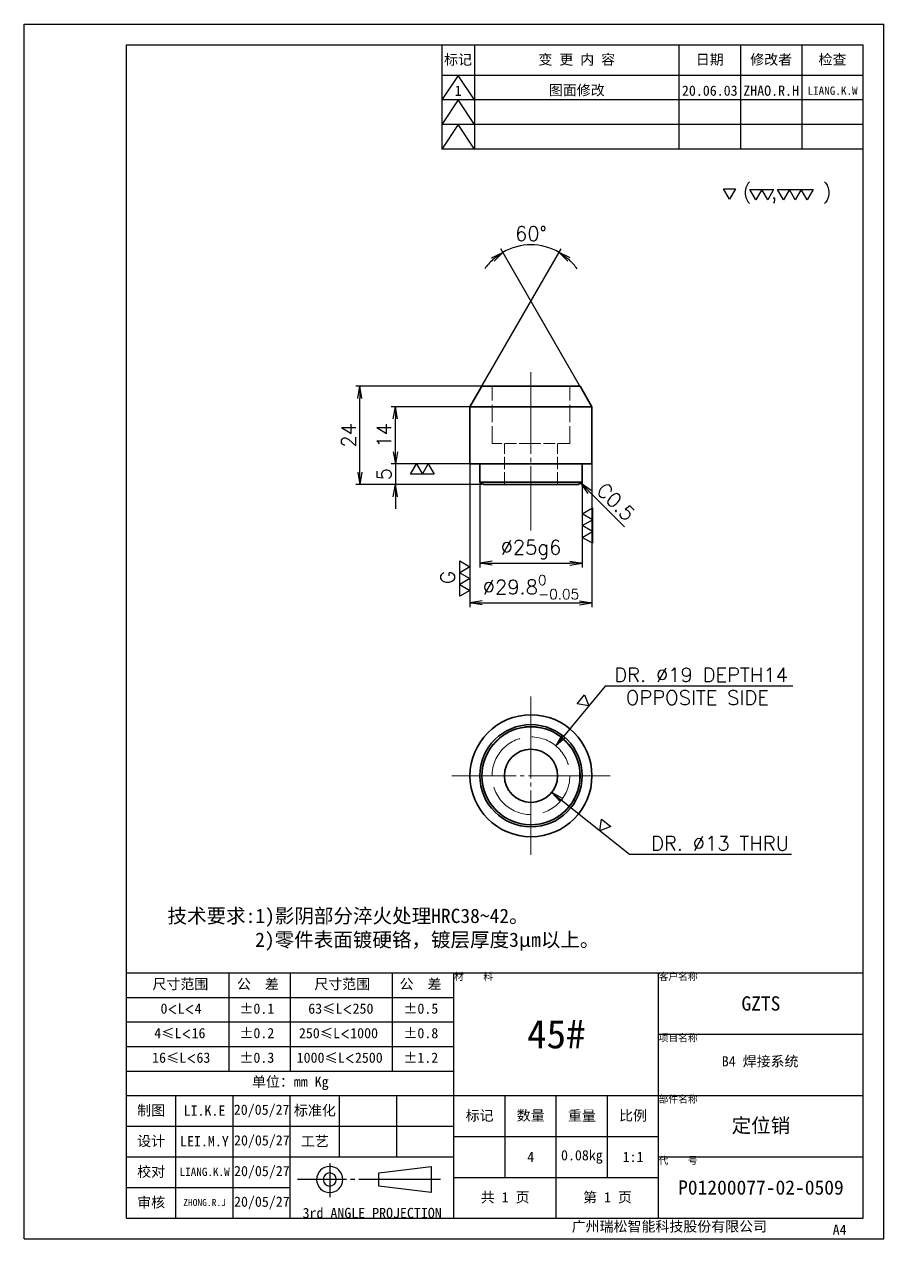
# Model space of a CAD drawing. Extents: x 0 to 18500, y -51 to 3802.
# Drawn here: x 13415.3 to 13625.3, y -5.1 to 291.9 of the extents above; entities that cross this region are included whole.
import ezdxf

# ---------------------------------------------------------------- set-up
doc = ezdxf.new("R2010")
doc.units = 0
doc.header["$MEASUREMENT"] = 0
for name, pattern in [('CENTER-HOKUTO', [23, 20, -1, 1, -1]), ('DASHED', [15, 12, -3]), ('HIDDEN-HOKUTO', [3.8, 2.5, -1.3])]:
    doc.linetypes.add(name, pattern=pattern)
doc.layers.get('0').update_dxf_attribs({"linetype": 'CONTINUOUS'})
doc.layers.get('DEFPOINTS').update_dxf_attribs({"linetype": 'CONTINUOUS'})
for name, color, linetype in [('AM_7', 2, 'CENTER-HOKUTO'), ('AM_HID', 1, 'HIDDEN-HOKUTO'), ('AM_VIS', 7, 'CONTINUOUS'), ('TITLE_FRAME', 7, 'CONTINUOUS'), ('WORD_DIM', 253, 'CONTINUOUS')]:
    doc.layers.add(name, color=color, linetype=linetype)
doc.layers.add('SOLID LINE', color=7, linetype='CONTINUOUS', lineweight=30)
doc.styles.get("Standard").update_dxf_attribs({"font": 'romans.shx', "bigfont": 'bigfont.shx'})
doc.dimstyles.new('RS-1-1', dxfattribs={"dimtxt": 3.5, "dimasz": 3, "dimexe": 1, "dimexo": 0, "dimgap": 1, "dimtad": 3, "dimdec": 4, "dimdsep": 46, "dimtxsty": 'Standard', "dimblk1": 'OPEN', "dimblk2": 'OPEN', "dimsah": 1, "dimcen": 0, "dimclrd": 256, "dimclre": 256, "dimclrt": 3, "dimadec": 0, "dimazin": 0, "dimtfac": 1, "dimtdec": 4, "dimtmove": 0, "dimatfit": 3, "dimfxl": 0, "dimtolj": 1, "dimtzin": 0, "dimarcsym": 0})
doc.dimstyles.get("Standard").update_dxf_attribs({"dimtxt": 3.5, "dimasz": 3, "dimexe": 1, "dimexo": 0, "dimgap": 1, "dimtad": 3, "dimdsep": 46, "dimtxsty": 'Standard', "dimblk1": 'OPEN', "dimblk2": 'OPEN', "dimsah": 1, "dimcen": 0, "dimclrd": 256, "dimclre": 256, "dimclrt": 3, "dimadec": 0, "dimazin": 0, "dimtfac": 1, "dimtmove": 0, "dimatfit": 3, "dimldrblk": 'OPEN', "dimfxl": 0, "dimtolj": 1, "dimtzin": 0, "dimarcsym": 0})

# ---------------------------------------------------------------- blocks, each defined once
blk = doc.blocks.new('_OPEN')
at = {"color": 0}
for p, q in [((-1, 0.167), (0, 0)), ((-1, -0.167), (0, 0)), ((0, 0), (-1, 0))]:
    blk.add_line(p, q, dxfattribs=at)
blk = doc.blocks.new('*D739')
at = {"layer": 'DEFPOINTS', "color": 0, "linetype": 'Continuous', "ltscale": 5}
for p in [(13526.57, 179.84), (13551.57, 179.84), (13551.57, 160.06)]:
    blk.add_point(p, dxfattribs=at)
at = {"layer": 'WORD_DIM', "linetype": 'Continuous', "lineweight": -2, "ltscale": 5}
for p, q in [((13526.57, 179.84), (13526.57, 159.06)), ((13551.57, 179.84), (13551.57, 159.06)), ((13529.57, 160.06), (13548.57, 160.06))]:
    blk.add_line(p, q, dxfattribs=at)
at = {"layer": 'WORD_DIM', "linetype": 'Continuous', "lineweight": -2, "ltscale": 5, "xscale": 3, "yscale": 3, "zscale": 3, "rotation": 180}
blk.add_blockref('_OPEN', (13526.57, 160.06), dxfattribs=at)
at = {"layer": 'WORD_DIM', "linetype": 'Continuous', "lineweight": -2, "ltscale": 5, "xscale": 3, "yscale": 3, "zscale": 3}
blk.add_blockref('_OPEN', (13551.57, 160.06), dxfattribs=at)
at = {"layer": 'WORD_DIM', "color": 3, "linetype": 'Continuous', "ltscale": 5, "insert": (13539.07, 163.39), "char_height": 3.5, "attachment_point": 5}
blk.add_mtext('\\A1;%%C25g6', dxfattribs=at)
blk = doc.blocks.new('*D740')
at = {"layer": 'DEFPOINTS', "color": 0, "linetype": 'Continuous', "ltscale": 5}
for p in [(13541.47, 237.72), (13527.17, 203.54), (13550.97, 203.54), (13524.17, 198.34), (13553.97, 198.34)]:
    blk.add_point(p, dxfattribs=at)
at = {"layer": 'WORD_DIM', "linetype": 'Continuous', "lineweight": -2, "ltscale": 5}
for p, q in [((13527.17, 203.54), (13546.46, 236.95)), ((13550.97, 203.54), (13531.68, 236.95))]:
    blk.add_line(p, q, dxfattribs=at)
for start, end in [(60.0001, 119.9999), (132.4987, 144.9974), (35.0026, 47.5013)]:
    blk.add_arc((13539.07, 224.15), 13.78, start, end, dxfattribs=at)
at = {"layer": 'WORD_DIM', "linetype": 'Continuous', "lineweight": -2, "ltscale": 5, "xscale": 3, "yscale": 3, "zscale": 3}
for p, rotation in [((13532.18, 236.09), 36.24930375237284), ((13545.96, 236.09), 143.7506962476272)]:
    blk.add_blockref('_OPEN', p, dxfattribs=dict(at, rotation=rotation))
at = {"layer": 'WORD_DIM', "color": 3, "linetype": 'Continuous', "ltscale": 5, "insert": (13539.07, 240.68), "char_height": 3.5, "attachment_point": 5}
blk.add_mtext('\\A1;60°', dxfattribs=at)
blk = doc.blocks.new('*D741')
at = {"layer": 'DEFPOINTS', "color": 0, "linetype": 'Continuous', "ltscale": 5}
for p in [(13497.27, 203.34), (13527.17, 203.34), (13527.07, 179.34)]:
    blk.add_point(p, dxfattribs=at)
at = {"layer": 'WORD_DIM', "linetype": 'Continuous', "lineweight": -2, "ltscale": 5}
for p, q in [((13527.17, 203.34), (13496.27, 203.34)), ((13497.27, 182.34), (13497.27, 200.34)), ((13527.07, 179.34), (13496.27, 179.34))]:
    blk.add_line(p, q, dxfattribs=at)
at = {"layer": 'WORD_DIM', "linetype": 'Continuous', "lineweight": -2, "ltscale": 5, "xscale": 3, "yscale": 3, "zscale": 3}
for p, rotation in [((13497.27, 203.34), 90), ((13497.27, 179.34), 270)]:
    blk.add_blockref('_OPEN', p, dxfattribs=dict(at, rotation=rotation))
at = {"layer": 'WORD_DIM', "color": 3, "linetype": 'Continuous', "ltscale": 5, "insert": (13494.52, 191.34), "char_height": 3.5, "attachment_point": 5, "rotation": 90}
blk.add_mtext('\\A1;24', dxfattribs=at)
blk = doc.blocks.new('*D742')
at = {"layer": 'DEFPOINTS', "color": 0, "linetype": 'Continuous', "ltscale": 5}
for p in [(13524.17, 184.34), (13553.97, 184.34), (13553.97, 150.36)]:
    blk.add_point(p, dxfattribs=at)
at = {"layer": 'WORD_DIM', "linetype": 'Continuous', "lineweight": -2, "ltscale": 5}
for p, q in [((13524.17, 184.34), (13524.17, 149.36)), ((13553.97, 184.34), (13553.97, 149.36)), ((13527.17, 150.36), (13550.97, 150.36))]:
    blk.add_line(p, q, dxfattribs=at)
at = {"layer": 'WORD_DIM', "linetype": 'Continuous', "lineweight": -2, "ltscale": 5, "xscale": 3, "yscale": 3, "zscale": 3, "rotation": 180}
blk.add_blockref('_OPEN', (13524.17, 150.36), dxfattribs=at)
at = {"layer": 'WORD_DIM', "linetype": 'Continuous', "lineweight": -2, "ltscale": 5, "xscale": 3, "yscale": 3, "zscale": 3}
blk.add_blockref('_OPEN', (13553.97, 150.36), dxfattribs=at)
at = {"layer": 'WORD_DIM', "color": 3, "linetype": 'Continuous', "ltscale": 5, "insert": (13539.07, 154.22), "char_height": 3.5, "attachment_point": 5}
blk.add_mtext('\\A1;%%C29.8{\\H0.7x;\\S0^ -0.05;}', dxfattribs=at)
blk = doc.blocks.new('shiage3')
at = {"layer": 'WORD_DIM', "color": 3, "linetype": 'Continuous'}
for p, q in [((-1.44, 2.5), (7.22, 2.5)), ((0, 0), (-1.44, 2.5)), ((1.44, 2.5), (0, 0)), ((2.89, 0), (1.44, 2.5)), ((4.33, 2.5), (2.89, 0)), ((5.77, 0), (4.33, 2.5)), ((7.22, 2.5), (5.77, 0))]:
    blk.add_line(p, q, dxfattribs=at)
blk = doc.blocks.new('shiage2')
at = {"layer": 'WORD_DIM', "color": 3, "linetype": 'Continuous'}
for p, q in [((-1.44, 2.5), (4.33, 2.5)), ((0, 0), (-1.44, 2.5)), ((1.44, 2.5), (0, 0)), ((2.89, 0), (1.44, 2.5)), ((4.33, 2.5), (2.89, 0))]:
    blk.add_line(p, q, dxfattribs=at)
blk = doc.blocks.new('21')
at = {"layer": 'TITLE_FRAME', "color": 3, "linetype": 'Continuous'}
for points in [[(4.99, 2.99), (3.54, 5.49), (6.43, 5.49)], [(11.41, 2.82), (9.96, 5.33), (15.74, 5.33), (14.3, 2.82), (12.85, 5.33)], [(18.16, 2.84), (16.71, 5.34), (25.38, 5.34), (23.94, 2.84), (22.49, 5.34), (21.05, 2.84), (19.6, 5.34)]]:
    blk.add_lwpolyline(points, close=True, dxfattribs=at)
blk.add_text('(  ,    )', height=3.5, dxfattribs=at).set_placement((8.2, 3.07))
blk = doc.blocks.new('*D743')
at = {"layer": 'DEFPOINTS', "color": 0, "linetype": 'Continuous', "ltscale": 5}
for p in [(13524.17, 184.34), (13505.93, 179.34), (13524.17, 179.34)]:
    blk.add_point(p, dxfattribs=at)
at = {"layer": 'WORD_DIM', "linetype": 'Continuous', "lineweight": -2, "ltscale": 5}
for p, q in [((13505.93, 187.34), (13505.93, 190.34)), ((13524.17, 184.34), (13504.93, 184.34)), ((13505.93, 184.34), (13505.93, 179.34)), ((13524.17, 179.34), (13504.93, 179.34)), ((13505.93, 176.34), (13505.93, 173.34))]:
    blk.add_line(p, q, dxfattribs=at)
at = {"layer": 'WORD_DIM', "linetype": 'Continuous', "lineweight": -2, "ltscale": 5, "xscale": 3, "yscale": 3, "zscale": 3}
for p, rotation in [((13505.93, 184.34), 270), ((13505.93, 179.34), 90)]:
    blk.add_blockref('_OPEN', p, dxfattribs=dict(at, rotation=rotation))
at = {"layer": 'WORD_DIM', "color": 3, "linetype": 'Continuous', "ltscale": 5, "insert": (13503.18, 181.84), "char_height": 3.5, "attachment_point": 5, "rotation": 90}
blk.add_mtext('\\A1;5', dxfattribs=at)
blk = doc.blocks.new('*D744')
at = {"layer": 'DEFPOINTS', "color": 0, "linetype": 'Continuous', "ltscale": 5}
for p in [(13505.93, 198.34), (13524.17, 198.34), (13524.17, 184.34)]:
    blk.add_point(p, dxfattribs=at)
at = {"layer": 'WORD_DIM', "linetype": 'Continuous', "lineweight": -2, "ltscale": 5}
for p, q in [((13524.17, 198.34), (13504.93, 198.34)), ((13505.93, 187.34), (13505.93, 195.34)), ((13524.17, 184.34), (13504.93, 184.34))]:
    blk.add_line(p, q, dxfattribs=at)
at = {"layer": 'WORD_DIM', "linetype": 'Continuous', "lineweight": -2, "ltscale": 5, "xscale": 3, "yscale": 3, "zscale": 3}
for p, rotation in [((13505.93, 198.34), 90), ((13505.93, 184.34), 270)]:
    blk.add_blockref('_OPEN', p, dxfattribs=dict(at, rotation=rotation))
at = {"layer": 'WORD_DIM', "color": 3, "linetype": 'Continuous', "ltscale": 5, "insert": (13503.18, 191.34), "char_height": 3.5, "attachment_point": 5, "rotation": 90}
blk.add_mtext('\\A1;14', dxfattribs=at)
blk = doc.blocks.new('*D1360')
at = {"layer": 'DEFPOINTS', "color": 0, "linetype": 'Continuous'}
for p in [(13545.13, 115.41), (13533.02, 100.76)]:
    blk.add_point(p, dxfattribs=at)
at = {"layer": 'WORD_DIM', "linetype": 'Continuous', "lineweight": -2}
for p, q in [((13557.21, 130.02), (13547.04, 117.72)), ((13603.07, 130.02), (13557.21, 130.02))]:
    blk.add_line(p, q, dxfattribs=at)
at = {"layer": 'WORD_DIM', "linetype": 'Continuous', "lineweight": -2, "xscale": 3, "yscale": 3, "zscale": 3, "rotation": 230.4124060840767}
blk.add_blockref('_OPEN', (13545.13, 115.41), dxfattribs=at)
at = {"layer": 'WORD_DIM', "color": 3, "linetype": 'Continuous', "insert": (13580.64, 132.77), "char_height": 3.5, "attachment_point": 5}
blk.add_mtext('\\A1;DR. ∅19 DEPTH14', dxfattribs=at)
blk = doc.blocks.new('shiage1')
at = {"layer": 'WORD_DIM', "color": 3, "linetype": 'Continuous'}
for p, q in [((0, 0), (-1.44, 2.5)), ((-1.44, 2.5), (1.44, 2.5)), ((1.44, 2.5), (0, 0))]:
    blk.add_line(p, q, dxfattribs=at)
blk = doc.blocks.new('*D1361')
at = {"layer": 'DEFPOINTS', "color": 0, "linetype": 'Continuous'}
for p in [(13534, 112.15), (13544.15, 104.03)]:
    blk.add_point(p, dxfattribs=at)
at = {"layer": 'WORD_DIM', "linetype": 'Continuous', "lineweight": -2}
for p, q in [((13563.18, 88.8), (13546.49, 102.15)), ((13602.71, 88.8), (13563.18, 88.8))]:
    blk.add_line(p, q, dxfattribs=at)
at = {"layer": 'WORD_DIM', "linetype": 'Continuous', "lineweight": -2, "xscale": 3, "yscale": 3, "zscale": 3, "rotation": 141.3443755923683}
blk.add_blockref('_OPEN', (13544.15, 104.03), dxfattribs=at)
at = {"layer": 'WORD_DIM', "color": 3, "linetype": 'Continuous', "insert": (13585.28, 91.55), "char_height": 3.5, "attachment_point": 5}
blk.add_mtext('\\A1;DR. ∅13 THRU', dxfattribs=at)

msp = doc.modelspace()

# ---------------------------------------------------------------- linework, layer by layer
at = {"color": 7, "lineweight": 35, "ltscale": 0.144337}
for p, q in [((13527.05873, 203.34479), (13524.17201, 198.34479)), ((13551.08509, 203.34479), (13553.97181, 198.34479))]:
    msp.add_line(p, q, dxfattribs=at)
at = {"color": 7, "lineweight": 35, "ltscale": 0.30033}
for p, q in [((13539.07191, 203.34479), (13527.05873, 203.34479)), ((13551.08509, 203.34479), (13539.07191, 203.34479))]:
    msp.add_line(p, q, dxfattribs=at)
at = {"color": 7, "lineweight": 35, "ltscale": 0.372498}
for p, q in [((13524.17201, 198.34479), (13539.07191, 198.34479)), ((13539.07191, 198.34479), (13553.97181, 198.34479)), ((13539.07191, 184.34479), (13524.17201, 184.34479)), ((13553.97181, 184.34479), (13539.07191, 184.34479))]:
    msp.add_line(p, q, dxfattribs=at)
at = {"color": 7, "lineweight": 35, "ltscale": 0.35}
for p, q in [((13524.17201, 184.34479), (13524.17201, 198.34479)), ((13553.97181, 184.34479), (13553.97181, 198.34479))]:
    msp.add_line(p, q, dxfattribs=at)
at = {"color": 7, "lineweight": 35, "ltscale": 0.110567}
for p, q in [((13526.57191, 179.92212), (13526.57191, 184.34479)), ((13551.57191, 179.92212), (13551.57191, 184.34479))]:
    msp.add_line(p, q, dxfattribs=at)
at = {"color": 7, "lineweight": 35, "ltscale": 0.3125}
for p, q in [((13539.07191, 179.92212), (13526.57191, 179.92212)), ((13551.57191, 179.92212), (13539.07191, 179.92212))]:
    msp.add_line(p, q, dxfattribs=at)
at = {"color": 7, "lineweight": 35, "ltscale": 0.028867}
for p, q in [((13527.57191, 179.34479), (13526.57191, 179.92212)), ((13550.57191, 179.34479), (13551.57191, 179.92212))]:
    msp.add_line(p, q, dxfattribs=at)
at = {"color": 7, "lineweight": 35, "ltscale": 0.2875}
for p, q in [((13539.07191, 179.34479), (13527.57191, 179.34479)), ((13550.57191, 179.34479), (13539.07191, 179.34479))]:
    msp.add_line(p, q, dxfattribs=at)
at = {"color": 7, "lineweight": 35}
msp.add_circle((13539.0724, 108.08579), 6.5, dxfattribs=at)
at = {"layer": 'AM_7', "lineweight": 13}
for p, q in [((13539.0724, 206.81529), (13539.0724, 168.07529)), ((13539.0724, 127.45578), (13539.0724, 88.71579)), ((13558.44154, 108.08579), (13519.70326, 108.08579))]:
    msp.add_line(p, q, dxfattribs=at)
at = {"layer": 'AM_HID', "color": 1, "linetype": 'DASHED', "lineweight": 13, "ltscale": 0.35}
for p, q in [((13529.57191, 189.34479), (13529.57191, 203.34479)), ((13548.57191, 189.34479), (13548.57191, 203.34479))]:
    msp.add_line(p, q, dxfattribs=at)
at = {"layer": 'AM_HID', "color": 1, "linetype": 'DASHED', "lineweight": 13, "ltscale": 0.372498}
msp.add_line((13524.17201, 198.34479), (13539.07191, 198.34479), dxfattribs=at)
at = {"layer": 'AM_HID', "color": 1, "linetype": 'DASHED', "lineweight": 13, "ltscale": 0.156982}
msp.add_line((13539.07191, 198.34479), (13545.35121, 198.34479), dxfattribs=at)
at = {"layer": 'AM_HID', "color": 1, "linetype": 'DASHED', "lineweight": 13, "ltscale": 0.215515}
msp.add_line((13545.35121, 198.34479), (13553.97181, 198.34479), dxfattribs=at)
at = {"layer": 'AM_HID', "color": 1, "linetype": 'DASHED', "lineweight": 13, "ltscale": 0.2375}
for p, q in [((13539.07191, 189.34479), (13529.57191, 189.34479)), ((13548.57191, 189.34479), (13539.07191, 189.34479))]:
    msp.add_line(p, q, dxfattribs=at)
at = {"layer": 'AM_HID', "color": 1, "linetype": 'DASHED', "lineweight": 13, "ltscale": 0.25}
for p, q in [((13532.57191, 179.34479), (13532.57191, 189.34479)), ((13545.57191, 179.34479), (13545.57191, 189.34479))]:
    msp.add_line(p, q, dxfattribs=at)
at = {"layer": 'AM_HID', "color": 1, "linetype": 'DASHED', "lineweight": 13, "ltscale": 0.3125}
msp.add_line((13539.07191, 179.92212), (13526.57191, 179.92212), dxfattribs=at)
at = {"layer": 'AM_HID', "color": 1, "linetype": 'DASHED', "lineweight": 13, "ltscale": 0.105371}
msp.add_line((13543.28675, 179.92212), (13539.07191, 179.92212), dxfattribs=at)
at = {"layer": 'AM_HID', "color": 1, "linetype": 'DASHED', "lineweight": 13, "ltscale": 0.207129}
msp.add_line((13551.57191, 179.92212), (13543.28675, 179.92212), dxfattribs=at)
at = {"layer": 'AM_HID', "lineweight": 13}
msp.add_circle((13539.0724, 108.08579), 11.9, dxfattribs=at)
at = {"layer": 'AM_HID', "color": 1, "linetype": 'DASHED', "lineweight": 13}
msp.add_circle((13539.0724, 108.08579), 9.5, dxfattribs=at)
at = {"layer": 'AM_VIS', "lineweight": 35}
for radius in [14.9, 12.5, 12]:
    msp.add_circle((13539.0724, 108.08579), radius, dxfattribs=at)
at = {"layer": 'TITLE_FRAME', "linetype": 'Continuous'}
for p, q in [((13440.26485, 286.86842), (13620.26485, 286.86842)), ((13440.26485, -0.13158), (13440.26485, 286.86842)), ((13517.26485, 286.86842), (13517.26485, 261.36842)), ((13525.26485, 286.86842), (13525.26485, 261.36842)), ((13575.26485, 261.36842), (13575.26485, 286.86842)), ((13590.26485, 286.86842), (13590.26485, 261.36842)), ((13605.26485, 286.86842), (13605.26485, 261.36842)), ((13620.26485, -0.13158), (13620.26485, 286.86842)), ((13620.26485, 279.36842), (13517.26485, 279.36842)), ((13521.26485, 279.36842), (13517.26485, 273.36842)), ((13525.26485, 273.36842), (13521.26485, 279.36842)), ((13620.26485, 273.36842), (13517.26485, 273.36842)), ((13521.26485, 273.36842), (13517.26485, 267.36842)), ((13525.26485, 267.36842), (13521.26485, 273.36842)), ((13620.26485, 267.36842), (13517.26485, 267.36842)), ((13521.26485, 267.36842), (13517.26485, 261.36842)), ((13525.26485, 261.36842), (13521.26485, 267.36842)), ((13620.26485, 261.36842), (13517.26485, 261.36842)), ((13440.26485, 59.86842), (13620.26485, 59.86842)), ((13440.26485, -0.13158), (13440.26485, 59.86842)), ((13465.26485, 59.86842), (13465.26485, 35.86842)), ((13480.26485, 59.86842), (13480.26485, 35.86842)), ((13505.26485, 35.86842), (13505.26485, 59.86842)), ((13520.26485, -0.13158), (13520.26485, 59.86842)), ((13570.26485, -0.13158), (13570.26485, 59.86842)), ((13620.26485, -0.13158), (13620.26485, 59.86842)), ((13440.26485, 53.86842), (13520.26485, 53.86842)), ((13440.26485, 47.86842), (13520.26485, 47.86842)), ((13570.26485, 44.86842), (13620.26485, 44.86842)), ((13440.26485, 41.86842), (13520.26485, 41.86842)), ((13440.26485, 35.86842), (13520.26485, 35.86842)), ((13440.26485, 29.86842), (13620.26485, 29.86842)), ((13452.26485, -0.13158), (13452.26485, 29.86842)), ((13466.26485, -0.13158), (13466.26485, 29.86842)), ((13480.26485, -0.13158), (13480.26485, 29.86842)), ((13492.26485, 14.86842), (13492.26485, 29.86842)), ((13506.26485, 14.86842), (13506.26485, 29.86842)), ((13532.76485, 9.86842), (13532.76485, 29.86842)), ((13545.26485, -0.13158), (13545.26485, 29.86842)), ((13557.76485, 9.86842), (13557.76485, 29.86842)), ((13440.26485, 22.36842), (13520.26485, 22.36842)), ((13520.26485, 19.86842), (13570.26485, 19.86842)), ((13440.26485, 14.86842), (13520.26485, 14.86842)), ((13570.26485, 14.86842), (13620.26485, 14.86842)), ((13520.26485, 9.86842), (13570.26485, 9.86842)), ((13440.26485, 7.36842), (13480.26485, 7.36842)), ((13440.26485, -0.13158), (13620.26485, -0.13158)), ((13440.26485, -0.13158), (13620.26485, -0.13158))]:
    msp.add_line(p, q, dxfattribs=at)
at = {"layer": 'TITLE_FRAME', "color": 2, "linetype": 'CENTER-HOKUTO'}
for p, q in [((13489.89934, 13.28684), (13489.89934, 5.01804)), ((13517.00494, 9.35084), (13481.99694, 9.35084))]:
    msp.add_line(p, q, dxfattribs=at)
at = {"layer": 'TITLE_FRAME', "color": 3, "linetype": 'Continuous'}
for p, q in [((13501.89934, 10.95084), (13514.69934, 12.55084)), ((13514.69934, 12.55084), (13514.69934, 6.15084)), ((13501.89934, 7.75084), (13501.89934, 10.95084)), ((13514.69934, 6.15084), (13501.89934, 7.75084))]:
    msp.add_line(p, q, dxfattribs=at)
for radius in [3.2, 1.6]:
    msp.add_arc((13489.89934, 9.35084), radius, 0, 359.9893827, dxfattribs=at)
at = {"layer": 'WORD_DIM', "linetype": 'Continuous'}
for p, q in [((13415.26485, 291.86842), (13625.26485, 291.86842)), ((13415.26485, -5.13158), (13415.26485, 291.86842)), ((13415.26485, 291.86842), (13625.26485, 291.86842)), ((13625.26485, -5.13158), (13625.26485, 291.86842)), ((13415.26485, -5.13158), (13625.26485, -5.13158))]:
    msp.add_line(p, q, dxfattribs=at)

# ---------------------------------------------------------------- block references
at = {"layer": 'WORD_DIM', "linetype": 'Continuous', "ltscale": 5}
msp.add_blockref('21', (13582.61763, 246.10687), dxfattribs=at)
at = {"layer": 'WORD_DIM', "color": 3, "linetype": 'Continuous', "ltscale": 5}
for name, p, rotation in [('shiage2', (13513.97802, 184.34479), 180), ('shiage3', (13551.5724, 172.15779), 270), ('shiage3', (13524.17201, 153.42497), 90)]:
    msp.add_blockref(name, p, dxfattribs=dict(at, rotation=rotation))
at = {"layer": 'WORD_DIM', "color": 3, "linetype": 'Continuous'}
for p, rotation in [((13553.19727, 125.16735), 50.41240608407672), ((13555.86553, 94.6533), 321.3443755923659)]:
    msp.add_blockref('shiage1', p, dxfattribs=dict(at, rotation=rotation))

# ---------------------------------------------------------------- texts
at = {"layer": 'SOLID LINE', "ltscale": 0.5}
for s, insert, char_height, width, attachment_point in [('\\pt15;{\\fSimHei|b0|i0|c134|p2;\\C3;标记}', (13521.26485, 283.11842), 2.5, 8, 5), ('\\pt15;{\\fSimHei|b0|i0|c134|p2;\\C3;变 更 内 容}', (13550.26485, 283.11842), 2.5, 50, 5), ('\\pt15;{\\fSimHei|b0|i0|c134|p2;\\C3;日期}', (13582.76485, 283.11842), 2.5, 15, 5), ('\\pt15;{\\fSimHei|b0|i0|c134|p2;\\C3;修改者}', (13597.76485, 283.11842), 2.5, 15, 5), ('\\pt15;{\\fSimHei|b0|i0|c134|p2;\\C3;检查}', (13612.76485, 283.11842), 2.5, 15, 5), ('\\pt15;{\\fSimHei|b0|i0|c134|p2;\\C3;1}', (13521.26485, 275.61842), 2.5, 8, 5), ('\\pt15;{\\fSimHei|b0|i0|c134|p2;\\C3;图面修改}', (13550.26485, 275.61842), 2.5, 50, 5), ('\\pt15;{\\fSimHei|b0|i0|c134|p2;\\C3;20.06.03}', (13582.76485, 275.61842), 2.5, 15, 5), ('\\pt15;{\\fSimHei|b0|i0|c134|p2;\\C3;ZHAO.R.H}', (13597.76485, 275.61842), 2.5, 15, 5), ('\\pt12;{\\fSimHei|b0|i0|c134|p2;\\C3;LIANG.K.W}', (13612.76485, 275.61842), 2, 15, 5), ('\\pt21;{\\fSimHei|b0|i0|c134|p2;\\C3;技术要求:1)影阴部分淬火处理HRC38~42。\\P\\pt84;         2)零件表面镀硬铬，镀层厚度3\\fSimSun|b0|i0|c134|p2;μ\\fSimHei|b0|i0|c134|p2;m以上。}', (13450.24978, 75.57602), 3.5, 139.3970986, 1), ('{\\fSimHei|b0|i0|c134|p2;\\C3;材    料}', (13520.26485, 59.86842), 1.75, 50, 1), ('\\pt10.5;{\\fSimHei|b0|i0|c134|p2;\\C3;客户名称}', (13570.26485, 59.86842), 1.75, 50, 1), ('\\pt15;{\\fSimHei|b0|i0|c134|p2;\\C3;尺寸范围}', (13446.58481, 58.39736), 2.5, 45.3015188, 1), ('\\pt15;{\\fSimHei|b0|i0|c134|p2;\\C3;公  差}', (13467.23856, 58.39736), 2.5, 45.3015188, 1), ('\\pt15;{\\fSimHei|b0|i0|c134|p2;\\C3;尺寸范围}', (13486.13227, 58.39736), 2.5, 45.3015188, 1), ('\\pt15;{\\fSimHei|b0|i0|c134|p2;\\C3;公  差}', (13506.97091, 58.39736), 2.5, 45.3015188, 1), ('{\\fSimHei|b0|i0|c134|p2;\\C3;GZTS}', (13595.26485, 52.36842), 3.5, 50, 5), ('\\pt15;{\\fSimHei|b0|i0|c134|p2;\\C3;0\\Fromans,bigfont|c134;\\H0.9583x;<\\fSimHei|b0|i0|c134|p2;\\H1.044x;L\\Fromans,bigfont|c134;\\H0.9583x;<\\fSimHei|b0|i0|c134|p2;\\H1.044x;4}', (13448.54538, 52.39736), 2.5, 45.3015188, 1), ('\\pt15;{\\fSimHei|b0|i0|c134|p2;\\C3;%%P0.1}', (13467.84719, 52.39736), 2.5, 45.3015188, 1), ('\\pt15;{\\fSimHei|b0|i0|c134|p2;\\C3;63\\H0.9583x;≤\\H1.044x;L\\Fromans,bigfont|c134;\\H0.9579x;<\\fSimHei|b0|i0|c134|p2;\\H1.044x;250}', (13484.64853, 52.39736), 2.5, 45.3015188, 1), ('\\pt15;{\\fSimHei|b0|i0|c134|p2;\\C3;%%P0.5}', (13507.91752, 52.39736), 2.5, 45.3015188, 1), ('\\pt42;{\\fSimHei|b0|i0|c134|p2;\\C3;45#}', (13545.26485, 44.86842), 7, 50, 5), ('\\pt15;{\\fSimHei|b0|i0|c134|p2;\\C3;4\\H0.9583x;≤\\H1.043x;L\\Fromans,bigfont|c134;\\H0.9588x;<\\fSimHei|b0|i0|c134|p2;\\H1.043x;16}', (13447.01137, 46.39736), 2.5, 45.3015188, 1), ('\\pt15;{\\fSimHei|b0|i0|c134|p2;\\C3;%%P0.2}', (13467.84719, 46.39736), 2.5, 45.3015188, 1), ('\\pt15;{\\fSimHei|b0|i0|c134|p2;\\C3;250\\H0.9583x;≤\\H1.044x;L\\Fromans,bigfont|c134;\\H0.9579x;<\\fSimHei|b0|i0|c134|p2;\\H1.044x;1000}', (13482.36589, 46.39736), 2.5, 45.3015188, 1), ('\\pt15;{\\fSimHei|b0|i0|c134|p2;\\C3;%%P0.8}', (13507.91752, 46.39736), 2.5, 45.3015188, 1), ('\\pt10.5;{\\fSimHei|b0|i0|c134|p2;\\C3;项目名称}', (13570.26485, 44.86842), 1.75, 50, 1), ('\\pt15;{\\fSimHei|b0|i0|c134|p2;\\C3;16\\H0.9583x;≤\\H1.044x;L\\Fromans,bigfont|c134;\\H0.9579x;<\\fSimHei|b0|i0|c134|p2;\\H1.044x;63}', (13446.49632, 40.39736), 2.5, 45.3015188, 1), ('\\pt15;{\\fSimHei|b0|i0|c134|p2;\\C3;%%P0.3}', (13467.84719, 40.39736), 2.5, 45.3015188, 1), ('\\pt15;{\\fSimHei|b0|i0|c134|p2;\\C3;%%P1.2}', (13507.91752, 40.39736), 2.5, 45.3015188, 1), ('{\\fSimHei|b0|i0|c134|p2;\\C3;B4 焊接系统\\P }', (13595.07303, 36.02675), 2.5, 50, 5), ('\\pt15;{\\fSimHei|b0|i0|c134|p2;\\C3;单位：mm Kg}', (13480.26485, 32.86842), 2.5, 80, 5), ('\\pt10.5;{\\fSimHei|b0|i0|c134|p2;\\C3;部件名称}', (13570.26485, 29.86842), 1.75, 50, 1), ('\\pt15;{\\fSimHei|b0|i0|c134|p2;\\C3;制图}', (13446.26485, 26.11842), 2.5, 12, 5), ('{\\fSimHei|b0|i0|c134|p2;\\C3;LI.K.E}', (13459.28373, 26.19324), 2.5, 14, 5), ('\\pt15;{\\fSimHei|b0|i0|c134|p2;\\C3;20/05/27}', (13473.26485, 26.11842), 2.5, 14, 5), ('\\pt15;{\\fSimHei|b0|i0|c134|p2;\\C3;标准化}', (13486.26485, 26.11842), 2.5, 12, 5), ('\\pt15;{\\fSimHei|b0|i0|c134|p2;\\C3;标记}', (13526.51485, 24.86842), 2.5, 12.5, 5), ('\\pt15;{\\fSimHei|b0|i0|c134|p2;\\C3;数量}', (13539.01485, 24.86842), 2.5, 12.5, 5), ('\\pt15;{\\fSimHei|b0|i0|c134|p2;\\C3;重量}', (13551.51485, 24.86842), 2.5, 12.5, 5), ('\\pt15;{\\fSimHei|b0|i0|c134|p2;\\C3;比例}', (13564.01485, 24.86842), 2.5, 12.5, 5), ('{\\fSimHei|b0|i0|c134|p2;\\C3;定位销}', (13595.26485, 22.36842), 3.5, 50, 5), ('\\pt15;{\\fSimHei|b0|i0|c134|p2;\\C3;设计}', (13446.26485, 18.61842), 2.5, 12, 5), ('{\\fSimHei|b0|i0|c134|p2;\\C3;LEI.M.Y}', (13459.28373, 18.69324), 2.5, 14, 5), ('\\pt15;{\\fSimHei|b0|i0|c134|p2;\\C3;20/05/27}', (13473.31549, 18.61842), 2.5, 13.8987286, 5), ('\\pt15;{\\fSimHei|b0|i0|c134|p2;\\C3;工艺}', (13486.26485, 18.61842), 2.5, 12, 5), ('\\pt15;{\\fSimHei|b0|i0|c134|p2;\\C3;4}', (13539.01485, 14.86842), 2.5, 12.5, 5), ('\\pt15;{\\fSimHei|b0|i0|c134|p2;\\C3;0.08kg}', (13551.51485, 14.86842), 2.5, 12.5, 5), ('\\pt15;{\\fSimHei|b0|i0|c134|p2;\\C3;1:1}', (13564.01485, 14.86842), 2.5, 12.5, 5), ('\\pt10.5;{\\fSimHei|b0|i0|c134|p2;\\C3;代    号}', (13570.26485, 14.86842), 1.75, 50, 1), ('\\pt15;{\\fSimHei|b0|i0|c134|p2;\\C3;校对}', (13446.26485, 11.11842), 2.5, 12, 5), ('{\\fSimHei|b0|i0|c134|p2;\\C3;LIANG.K.W}', (13459.32967, 11.20446), 2, 11.2, 5), ('\\pt15;{\\fSimHei|b0|i0|c134|p2;\\C3;20/05/27}', (13473.31549, 11.11842), 2.5, 13.8987286, 5), ('{\\fSimHei|b0|i0|c134|p2;\\C3;P01200077-02-0509}', (13595.26485, 7.36842), 3.5, 50, 5), ('\\pt15;{\\fSimHei|b0|i0|c134|p2;\\C3;共 1 页}', (13532.76485, 4.86842), 2.5, 25, 5), ('\\pt15;{\\fSimHei|b0|i0|c134|p2;\\C3;第 1 页}', (13557.76485, 4.86842), 2.5, 25, 5), ('\\pt15;{\\fSimHei|b0|i0|c134|p2;\\C3;审核}', (13446.26485, 3.61842), 2.5, 12, 5), ('{\\fSimHei|b0|i0|c134|p2;\\C3;ZHONG.R.J}', (13459.30659, 3.70481), 1.7, 9.52, 5), ('\\pt15;{\\fSimHei|b0|i0|c134|p2;\\C3;20/05/27}', (13473.31549, 3.61842), 2.5, 13.8987286, 5), ('{\\fSimHei|b0|i0|c134|p2;\\C3;3rd ANGLE PROJECTION}', (13500.26485, -0.13158), 2.5, 40, 8)]:
    msp.add_mtext(s, dxfattribs=dict(at, insert=insert, char_height=char_height, width=width, attachment_point=attachment_point))
at = {"layer": 'SOLID LINE', "ltscale": 0.5, "insert": (13481.8172, 40.39736), "char_height": 2.5, "width": 45.3015188, "attachment_point": 1, "line_spacing_factor": 0.72}
msp.add_mtext('\\pt15;{\\fSimHei|b0|i0|c134|p2;\\C3;1000\\H0.9583x;≤\\H1.044x;L\\Fromans,bigfont|c134;\\H0.9579x;<\\fSimHei|b0|i0|c134|p2;\\H1.044x;2500}', dxfattribs=at)
at = {"layer": 'WORD_DIM', "color": 3, "linetype": 'Continuous', "ltscale": 5}
msp.add_text('C0.5', height=3.5, rotation=315, dxfattribs=at).set_placement((13554.8224, 177.59479))
at = {"layer": 'WORD_DIM', "color": 3, "linetype": 'Continuous', "ltscale": 5, "insert": (13516.93525, 155.01206), "char_height": 3.5, "width": 5.6721042, "attachment_point": 1, "rotation": 90}
msp.add_mtext('G', dxfattribs=at)
at = {"layer": 'WORD_DIM', "color": 3, "linetype": 'Continuous', "insert": (13597.20847, 125.46017), "char_height": 3.5, "attachment_point": 9}
msp.add_mtext('OPPOSITE SIDE', dxfattribs=at)
at = {"layer": 'WORD_DIM', "linetype": 'Continuous', "char_height": 2.5, "width": 66.8459239, "attachment_point": 1}
for s, insert in [('\\pt15;{\\fSimHei|b0|i0|c134|p2;\\C3;广州瑞松智能科技股份有限公司}', (13549.02124, -0.87007)), ('\\pt21;{\\fSimHei|b0|i0|c134|p2;\\C3;A4}', (13612.79192, -1.67452))]:
    msp.add_mtext(s, dxfattribs=dict(at, insert=insert))

# ---------------------------------------------------------------- dimensions: what is measured, and where the dimension line sits
at = {"layer": 'WORD_DIM', "linetype": 'Continuous', "ltscale": 5}
dim = msp.add_angular_dim_2l(base=(13541.46521, 237.72342), line1=((13550.97279, 203.54095), (13553.97279, 198.34479)), line2=((13527.17201, 203.54095), (13524.17201, 198.34479)), dimstyle='Standard', dxfattribs=at)
dim.commit()
dim.dimension.update_dxf_attribs({"geometry": '*D740', "text_midpoint": (13539.0724, 240.68277)})
for base, p1, p2, picture, middle in [((13497.26532, 203.34479), (13527.0724, 179.34479), (13527.17201, 203.34479), '*D741', (13494.51532, 191.34479)), ((13505.92902, 198.34479), (13524.17201, 184.34479), (13524.17201, 198.34479), '*D744', (13503.17902, 191.34479)), ((13505.92902, 179.34479), (13524.17201, 184.34479), (13524.17201, 179.34479), '*D743', (13503.17902, 181.84479))]:
    dim = msp.add_linear_dim(base=base, p1=p1, p2=p2, angle=90, dimstyle='Standard', dxfattribs=at)
    dim.commit()
    dim.dimension.update_dxf_attribs({"geometry": picture, "text_midpoint": middle})
dim = msp.add_linear_dim(base=(13553.97279, 150.36425), p1=(13524.17201, 184.34479), p2=(13553.97279, 184.34479), text='%%C<>{\\H0.7x;\\S0^ -0.05;}', dimstyle='Standard', dxfattribs=at)
dim.commit()
dim.dimension.update_dxf_attribs({"geometry": '*D742', "text_midpoint": (13539.0724, 154.22258)})
at = {"layer": 'WORD_DIM', "color": 3, "linetype": 'Continuous', "ltscale": 5}
dim = msp.add_linear_dim(base=(13551.5724, 160.05549), p1=(13526.5724, 179.84479), p2=(13551.5724, 179.84479), angle=180, text='%%C<>g6', dimstyle='Standard', dxfattribs=at)
dim.commit()
dim.dimension.update_dxf_attribs({"geometry": '*D739', "text_midpoint": (13539.0724, 163.38882)})
at = {"layer": 'WORD_DIM', "linetype": 'Continuous'}
for p1, p2, text, picture, middle in [((13533.01846, 100.7646), (13545.12634, 115.40697), 'DR. <> DEPTH14', '*D1360', (13580.64015, 130.01619)), ((13533.99646, 112.14593), (13544.14834, 104.02564), 'DR. <> THRU', '*D1361', (13585.27869, 88.80364))]:
    dim = msp.add_diameter_dim_2p(p1=p1, p2=p2, text=text, dimstyle='RS-1-1', override={"dimtoh": 1, "dimtofl": 0}, dxfattribs=at)
    dim.commit()
    dim.dimension.update_dxf_attribs({"geometry": picture, "text_midpoint": middle, "dimtype": 163})

# ---------------------------------------------------------------- leaders
msp.add_leader([(13551.3224, 179.59479), (13561.929, 168.98819)], dimstyle='Standard', dxfattribs=at)

doc.saveas('drawing.dxf')
